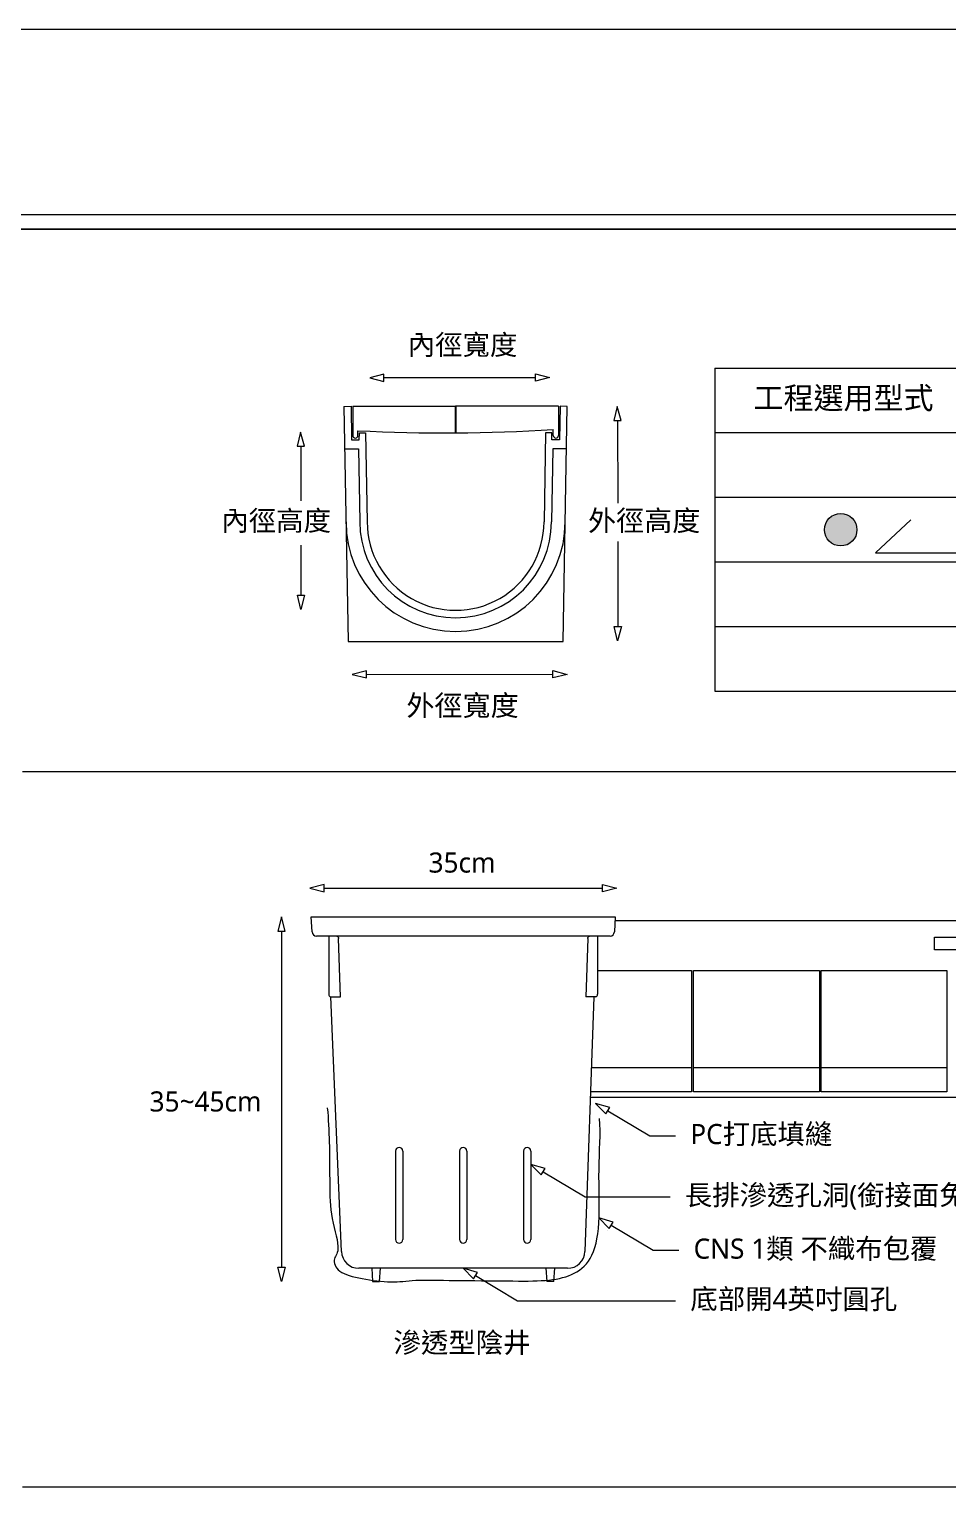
# Model space of a CAD drawing. Header units: millimetres. Extents: x 4267 to 8467, y 166 to 3136.
# Drawn here: x 6065 to 6979, y 1685 to 3136 of the extents above; entities that cross this region are included whole.
import ezdxf

# ---------------------------------------------------------------- set-up
doc = ezdxf.new("R2010")
doc.units = ezdxf.units.MM
doc.styles.add('微軟正黑體', font='Microsoft JhengHei.ttf')

msp = doc.modelspace()

# ---------------------------------------------------------------- hatches: boundary and pattern name
at = {"lineweight": 5}
h = msp.add_hatch(color=256, dxfattribs=at)
h.dxf.hatch_style = 1
h.paths.add_polyline_path([(6888.6, 2637.5, 1), (6856.2, 2637.5, 1)])

# ---------------------------------------------------------------- linework, layer by layer
for p, q in [((4266.8, 3135.5, 163.2), (8466.8, 3135.5, 163.2)), ((4453.8, 2936.7, 163.2), (8279.8, 2936.7, 163.2)), ((8279.8, 2936.7, 163.2), (4453.8, 2936.7, 163.2)), ((6417.8, 2788.8, -163.2), (6568.5, 2789, -163.2)), ((6747.2, 2798.3), (7965.5, 2798.3)), ((6747.2, 2798.3), (6747.2, 2477)), ((6377.9, 2760.2, -163.2), (6385, 2760.3, -163.2)), ((6378, 2760.2, -163.2), (6382, 2526.2, -163.2)), ((6385, 2760.3, -163.2), (6385.6, 2726.8, -163.2)), ((6386.7, 2760.3, -163.2), (6386.7, 2731.3, -163.2)), ((6386.7, 2760.3, -163.2), (6489.1, 2760.3, -163.2)), ((6591.5, 2760.3, -163.2), (6489.1, 2760.3, -163.2)), ((6591.5, 2760.3, -163.2), (6591.5, 2731.3, -163.2)), ((6593.2, 2760.3, -163.2), (6592.6, 2726.8, -163.2)), ((6600.2, 2760.2, -163.2), (6593.2, 2760.3, -163.2)), ((6596.1, 2526.2, -163.2), (6600.2, 2760.2, -163.2)), ((6650.3, 2746, -163.2), (6650.4, 2663.9, -163.2)), ((6385.6, 2726.8, -163.2), (6393.2, 2726.8, -163.2)), ((6391.9, 2731.3, -163.2), (6391.9, 2736, -163.2)), ((6393.2, 2726.8, -163.2), (6393.3, 2733.8, -163.2)), ((6393.3, 2733.8, -163.2), (6399.5, 2733.8, -163.2)), ((6399.5, 2733.8, -163.2), (6401.1, 2645.3, -163.2)), ((6578.6, 2733.8, -163.2), (6577.1, 2645.3, -163.2)), ((6584.8, 2733.8, -163.2), (6578.6, 2733.8, -163.2)), ((6585, 2726.8, -163.2), (6584.8, 2733.8, -163.2)), ((6592.6, 2726.8, -163.2), (6585, 2726.8, -163.2)), ((6586.3, 2731.3, -163.2), (6586.3, 2737.1, -163.2)), ((6747.2, 2734.1), (7965.5, 2734.1)), ((6334.9, 2720.5, -163.2), (6335, 2666.2, -163.2)), ((6378.7, 2718.1, -163.2), (6392.4, 2718.1, -163.2)), ((6392.4, 2718.1, -163.2), (6393.7, 2645.3, -163.2)), ((6585.7, 2718.1, -163.2), (6584.4, 2645.3, -163.2)), ((6599.5, 2718.1, -163.2), (6585.7, 2718.1, -163.2)), ((6747.2, 2669.8), (7965.5, 2669.8)), ((6650.4, 2625.8, -163.2), (6650.6, 2541.3, -163.2)), ((6335.1, 2622, -163.2), (6335.2, 2572.4, -163.2)), ((6747.2, 2605.5), (7965.5, 2605.5)), ((6747.2, 2541.3), (7965.5, 2541.3)), ((6382, 2526.2, -163.2), (6596.1, 2526.2, -163.2)), ((6400.3, 2493.6, -163.2), (6586, 2493.9, -163.2)), ((6747.2, 2477), (7965.5, 2477)), ((6058.1, 2396.8, 163.2), (8279.8, 2396.8, 163.2)), ((6358.1, 2280.9), (6635.2, 2280.9)), ((6647.7, 2248.7), (7497.8, 2248.7)), ((6315.9, 2238), (6315.9, 1903.8)), ((6724, 2130.8), (6724, 2078.3)), ((6726, 2078.3), (6726, 2130.8)), ((6851.2, 2130.8), (6851.2, 2078.3)), ((6852.9, 2078.3), (6852.9, 2130.8)), ((6978.1, 2130.8), (6978.1, 2078.3)), ((6724, 2102), (6624.2, 2102)), ((6851.2, 2102), (6726, 2102)), ((6978.1, 2102), (6852.9, 2102)), ((6724, 2078.3), (6623.3, 2078.3)), ((6851.2, 2078.3), (6726, 2078.3)), ((6978.1, 2078.3), (6852.9, 2078.3)), ((6623.1, 2072.9), (7497.5, 2072.9)), ((6640.6, 2059.4), (6640.6, 2059.4)), ((6640.6, 2059.4), (6682.4, 2034.5)), ((6682.4, 2034.5), (6708.1, 2034.5)), ((6429.3, 2019.3), (6429.3, 1931.2)), ((6436.5, 2019.3), (6436.5, 1931.2)), ((6493.1, 2019.3), (6493.1, 1931.2)), ((6500.2, 2019.3), (6500.2, 1931.2)), ((6556.8, 2019.3), (6556.8, 1931.2)), ((6564, 2019.3), (6564, 1931.2)), ((6576.2, 1998.7), (6576.2, 1998.7)), ((6576.2, 1998.7), (6618, 1973.8)), ((6618, 1973.8), (6702.5, 1973.8)), ((6643.9, 1945.4), (6685.7, 1920.5)), ((6640.6, 1940), (6640.6, 1940)), ((6685.7, 1920.5), (6711.4, 1920.5)), ((6508.9, 1895.3), (6508.9, 1895.3)), ((6508.9, 1895.3), (6550.7, 1870.4)), ((6550.7, 1870.4), (6708.1, 1870.4)), ((6058.1, 1685.2, 163.2), (8279.8, 1685.2, 163.2))]:
    msp.add_line(p, q, dxfattribs=at)
at = {"color": 4, "lineweight": 5}
msp.add_line((8294, 2950.9, 163.2), (4439.6, 2950.9, 163.2), dxfattribs=at)
at = {"color": 240, "lineweight": 5, "true_color": 0xed1f24}
for p, q in [((6942.3, 2647.4, -163.2), (6906.9, 2614.4, -163.2)), ((6906.9, 2614.4, -163.2), (8184.9, 2614.4, -163.2))]:
    msp.add_line(p, q, dxfattribs=at)
at = {"color": 7, "linetype": 'Continuous', "lineweight": 5}
for p, q in [((6345.4, 2252.2), (6647.9, 2252.2)), ((6346.2, 2237.3), (6345.4, 2252.2)), ((6647.9, 2252.2), (6647.1, 2237.3)), ((6642.8, 2233.2), (6350.5, 2233.2)), ((6362.9, 2233.2), (6362.9, 2175.3)), ((6374.6, 2172.7), (6372.6, 2230.7)), ((6620.7, 2230.7), (6618.7, 2172.7)), ((6630.4, 2233.2), (6630.4, 2175.3)), ((6364.8, 2172.7), (6374.6, 2172.7)), ((6375.5, 1919.3), (6364.8, 2172.7)), ((6626.6, 2172.7), (6617.8, 1919.3)), ((6628.5, 2172.7), (6618.7, 2172.7)), ((6600.5, 1902.6), (6392.8, 1902.6)), ((6405.6, 1902.6), (6406.5, 1889.6)), ((6413.4, 1889.6), (6414.3, 1902.6)), ((6579, 1902.6), (6579.9, 1889.6)), ((6586.8, 1889.6), (6587.7, 1902.6)), ((6406.5, 1889.6), (6413.4, 1889.6)), ((6586.8, 1889.6), (6579.9, 1889.6))]:
    msp.add_line(p, q, dxfattribs=at)
at = {"lineweight": 5, "elevation": -163.2}
for points in [[(6403.6, 2788.5), (6417.8, 2785.1), (6417.8, 2792.4)], [(6582.7, 2788.8), (6568.5, 2785.4), (6568.5, 2792.7)], [(6489.1, 2760.3), (6489.2, 2760.3), (6489.2, 2733.8), (6489.1, 2733.8)], [(6650, 2760.2), (6646.7, 2746), (6653.9, 2746)], [(6334.7, 2734.7), (6331.3, 2720.5), (6338.6, 2720.5)], [(6334.9, 2558.2), (6331.6, 2572.4), (6338.8, 2572.4)], [(6650.3, 2527.1), (6646.9, 2541.3), (6654.2, 2541.3)], [(6386.1, 2493.3), (6400.3, 2490), (6400.3, 2497.2)], [(6600.2, 2493.6), (6586, 2490.2), (6586, 2497.5)]]:
    msp.add_lwpolyline(points, close=True, dxfattribs=at)
at = {"lineweight": 5}
for points in [[(6343.9, 2280.7), (6358.1, 2277.3), (6358.1, 2284.6)], [(6649.4, 2280.7), (6635.2, 2277.3), (6635.2, 2284.6)], [(6315.7, 2252.2), (6312.3, 2238), (6319.6, 2238)], [(6965.6, 2232.2), (6991.9, 2232.2), (6991.9, 2219.4), (6965.6, 2219.4)], [(6628.4, 2066.7), (6638.7, 2056.3), (6642.5, 2062.5)], [(6564, 2006), (6574.2, 1995.6), (6578.1, 2001.8)], [(6631.7, 1952.7), (6642, 1942.3), (6645.8, 1948.5)], [(6315.7, 1889.6), (6312.3, 1903.8), (6319.6, 1903.8)], [(6496.7, 1902.6), (6506.9, 1892.2), (6510.8, 1898.4)]]:
    msp.add_lwpolyline(points, close=True, dxfattribs=at)
for points in [[(6630.4, 2199), (6724, 2199), (6724, 2130.8)], [(6726, 2130.8), (6726, 2199), (6851.2, 2199), (6851.2, 2130.8)], [(6852.9, 2130.8), (6852.9, 2199), (6978.1, 2199), (6978.1, 2130.8)]]:
    msp.add_lwpolyline(points, dxfattribs=at)
msp.add_circle((6872.4, 2637.5), 16.2, dxfattribs=at)
for centre, radius, start, end in [((6389.3, 2731.3, -163.2), 2.59, 180, 0), ((6479.6, 4466.8, -163.2), 1733, 267.0983, 273.5293), ((6588.9, 2731.3, -163.2), 2.59, 180, 0), ((6489.1, 2645.3, -163.2), 109.1, 180, 0), ((6489.1, 2645.3, -163.2), 95.4, 180, 0), ((6489.1, 2645.3, -163.2), 88, 179.9894, 0), ((6432.9, 2019.3), 3.58, 0, 180), ((6496.7, 2019.3), 3.58, 0, 180), ((6560.4, 2019.3), 3.58, 0, 180), ((6432.9, 1931.2), 3.58, 180, 0), ((6496.7, 1931.2), 3.58, 180, 0), ((6560.4, 1931.2), 3.58, 180, 0)]:
    msp.add_arc(centre, radius, start, end, dxfattribs=at)
at = {"color": 7, "linetype": 'Continuous', "lineweight": 5}
for centre, radius, start, end in [((6350.5, 2237.5), 4.32, 183, 270), ((6642.8, 2237.5), 4.32, 270, 357), ((6365.2, 2174.9), 2.31, 171.9505, 258.5782), ((6628.1, 2174.9), 2.31, 281.4218, 8.0495), ((6392.8, 1919.9), 17.3, 182, 270), ((6600.5, 1919.9), 17.3, 270, 358)]:
    msp.add_arc(centre, radius, start, end, dxfattribs=at)
for points in [[(6370.8, 2233.2), (6370.9, 2233.2), (6371, 2233.1), (6371.2, 2233.1), (6371.3, 2233), (6371.5, 2232.9), (6371.7, 2232.8), (6371.8, 2232.7), (6371.9, 2232.6), (6372.1, 2232.3), (6372.2, 2232.2), (6372.3, 2231.9), (6372.4, 2231.8), (6372.5, 2231.4), (6372.6, 2231), (6372.6, 2230.7)], [(6620.7, 2230.7), (6620.7, 2230.9), (6620.7, 2231), (6620.8, 2231.3), (6620.8, 2231.5), (6620.9, 2231.8), (6621, 2231.9), (6621.1, 2232.2), (6621.2, 2232.3), (6621.4, 2232.6), (6621.5, 2232.7), (6621.7, 2232.8), (6621.8, 2232.9), (6622.1, 2233.1), (6622.3, 2233.2), (6622.5, 2233.2)]]:
    msp.add_open_spline(points, degree=3, knots=[0, 0, 0, 0, 0.125, 0.125, 0.25, 0.25, 0.375, 0.375, 0.5, 0.5, 0.625, 0.625, 0.75, 0.75, 1, 1, 1, 1], dxfattribs=at)
at = {"lineweight": 5}
msp.add_open_spline([(6361.4, 2062.3, -163.2), (6363.5, 2040.2, -163.2), (6363.9, 1989.2, -163.2), (6363.5, 1957.6, -163.2), (6375.5, 1919.3), (6366.3, 1913.6, -163.2), (6370.5, 1898.1, -163.2), (6394.8, 1892.2, -163.2), (6426.8, 1887.6, -163.2), (6446.2, 1891.5, -163.2), (6485.6, 1890.4, -163.2), (6544.3, 1890.1, -163.2), (6579.9, 1889.6), (6605.5, 1895, -163.2), (6624.9, 1909, -163.2), (6633.7, 1944.2, -163.2), (6630.5, 2001.5, -163.2), (6633.7, 2037, -163.2), (6632.3, 2051.8, -163.2)], degree=3, dxfattribs=at)

# ---------------------------------------------------------------- texts
at = {"lineweight": 5, "attachment_point": 5, "style": '微軟正黑體'}
for s, insert, char_height, width in [('內徑寬度', (6496, 2820.4, -163.2), 20, 300.016), ('工程選用型式', (6875.2, 2767.3), 21.89, 241.471), ('內徑高度', (6310.5, 2645.4, -163.2), 20, 300.016), ('外徑高度', (6676.8, 2645.4, -163.2), 20.48, 300.016), ('外徑寬度', (6496, 2461.5, -163.2), 20.48, 300.016), ('35cm', (6495.5, 2306.2), 20, 300.016), ('35~45cm', (6240.2, 2068.5), 20, 129.577)]:
    msp.add_mtext(s, dxfattribs=dict(at, insert=insert, char_height=char_height, width=width))
at = {"lineweight": 5, "char_height": 20, "attachment_point": 1, "style": '微軟正黑體'}
for s, width, gutter_width, insert in [('PC打底填縫', 141.914, 15.8, (6722.7, 2046.2)), ('長排滲透孔洞(銜接面免開孔)', 351.223, 15.8, (6717.2, 1985.5)), ('CNS 1類 不織布包覆', 239.735, 15.8, (6726, 1932.2)), ('底部開4英吋圓孔', 315.447, 15.8, (6722.7, 1882.1)), ('滲透型陰井', 130.775, 17.9, (6427.3, 1838.7))]:
    msp.add_mtext_dynamic_manual_height_columns(s, width=width, gutter_width=gutter_width, heights=[0], dxfattribs=dict(at, insert=insert))

doc.saveas('drawing.dxf')
